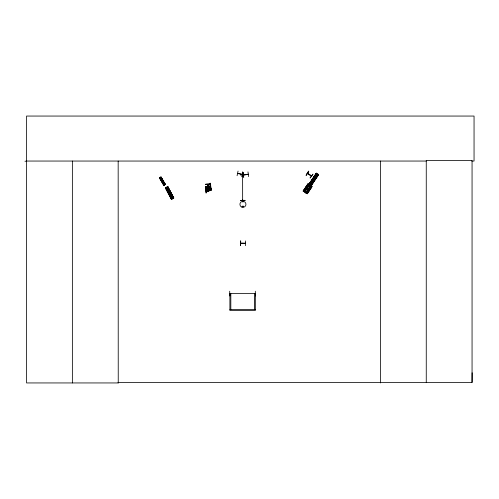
<?xml version="1.0" encoding="UTF-8"?>
<svg xmlns="http://www.w3.org/2000/svg" width="499" height="499" viewBox="0 0 499 499"><rect width="100%" height="100%" fill="white"/><g stroke="black" fill="none" stroke-linecap="round" stroke-linejoin="round"><path stroke-width="0.75" d="M471.717 161.046L474.05 161.046L474.05 116.055L26.559 116.055L26.559 382.945L118.238 382.945L118.176 382.421L472.06 382.421L472.129 372.772M210.272 187.312L206.131 187.212C203.611 187.505 210.983 185.191 210.347 187.038M206.093 190.799L209.736 190.755L210.285 190.456L210.285 188.603L209.748 187.923L206.075 187.967L205.594 188.709L205.594 190.556L205.619 186.838M206.081 187.505L206.081 186.62M206.05 190.456L205.619 190.312L206.05 190.456L206.162 186.732L210.328 187.006M210.322 187.505L210.341 186.807L205.644 186.62L210.366 186.62L210.285 190.456L209.854 190.456L209.948 186.807L209.842 187.505M307.446 173.365L311.376 176.072L311.164 175.611M242.657 175.355L242.651 174.825M242.845 174.924L242.82 175.355L242.82 174.825M242.489 206.43C243.287 208.089 243.531 205.289 242.564 206.337M242.608 206.549C243.462 205.476 243.082 207.715 242.657 206.474M243.194 201.846L242.67 201.846L243.163 201.783M242.626 174.924L242.651 200.355M242.838 175.286L242.82 174.875M237.081 175.735L238.06 171.07M237.624 173.502L242.246 174.45M208.57 187.175L208.57 186.645L208.95 187.075M310.521 184.58L310.203 184.405L310.521 184.58L310.559 184.006M243.581 174.912L248.296 174.182M207.06 186.67L207.11 187.05M207.54 187L207.023 187.05L207.11 186.57M172.666 198.421L172.167 198.084M230.825 309.573L230.825 293.674L229.896 293.674L229.896 310.503L255.332 310.503L255.326 293.668L254.403 293.674L254.403 309.573M209.898 186.857L209.929 186.576M240.724 243.213L241.298 243.431M248.321 174.344L243.662 175.105M210.372 187.356L206.031 187.312M303.199 191.073L307.995 183.913M303.286 191.129L308.089 183.981M303.367 191.186L308.182 184.037M303.467 191.254L308.263 184.094M303.567 191.317L308.357 184.156M303.679 191.379L304.078 191.653M304.078 191.391L304.116 191.048M311.276 185.297L318.437 174.55L316.297 173.134L309.137 183.888L311.432 185.403L318.593 174.656L317.9 174.195M309.18 183.913L316.347 173.172M304.184 191.722L308.956 184.549L304.271 191.778M309.305 184L316.453 173.24M309.392 184.056L316.559 173.315M304.296 191.791L309.131 184.667M309.442 184.087L316.597 173.34M304.434 191.89L309.224 184.724M309.523 184.143L316.684 173.396M304.54 191.959L309.305 184.78L304.608 192.003L303.111 191.011L307.895 183.85L309.424 184.861M316.815 173.484L309.667 184.243L316.859 173.509M304.646 192.028L309.417 184.855M309.817 184.343L316.946 173.571M309.979 184.437L310.584 184.842M310.734 184.936L317.526 174.856M310.865 185.029L318.05 174.294M305.787 192.801L310.534 185.609L312.068 186.626L307.284 193.787L305.756 192.776M310.908 185.054L318.075 174.307M305.868 192.851L310.64 185.678M311.045 185.148L317.738 174.999M305.962 192.913L310.709 185.728M311.127 185.204L317.863 175.08M306.043 192.97L310.79 185.778M311.164 185.229L318.331 174.482M306.105 193.007L310.908 185.859L306.218 193.088M311.382 185.372L318.549 174.625M306.324 193.144L306.723 193.412M306.823 193.481L311.638 186.333M306.941 193.556L311.707 186.383M307.028 193.618L311.781 186.433M307.116 193.674L311.869 186.489M307.197 193.731L311.962 186.551M308.625 171.182L306.161 175.268L308.607 171.169M306.105 175.23L308.8 171.3M307.883 173.721L307.54 173.228M310.122 177.943L312.998 174.132L310.116 177.937M206.112 188.123L205.644 188.709L205.644 190.549M242.726 201.727L242.832 201.746M229.79 293.506L255.326 293.506M229.839 293.506L230.257 293.487M254.796 293.506L255.313 293.693M245.396 243.431C231.099 243.5 255.17 243.78 240.824 243.188M245.496 243.213L244.94 243.493M237.611 173.328L242.19 174.245M205.607 186.857L206.449 187L206.474 188.086L205.744 188.104L205.725 186.732M164.333 184.518L164.52 184.836M163.759 185.403L165.344 184.48L161.04 177.02L159.449 177.943L163.791 185.385M159.992 178.642L161.37 177.844M160.285 179.147L161.664 178.349M160.722 179.902L162.1 179.104M161.108 180.576L162.487 179.777M161.545 181.33L162.923 180.538M163.423 184.58L164.801 183.782M163.316 184.923L165.188 183.925M164.757 184.817L164.339 185.06M242.82 200.355L242.813 199.874L242.601 200.261M167.807 186.551L165.375 187.842L171.388 199.276L173.814 197.991L167.807 186.551L173.764 198.016M166.148 188.921L168.257 187.811M166.554 189.695L168.668 188.585M167.165 190.855L169.273 189.745M167.701 191.884L169.816 190.78M168.313 193.044L170.421 191.94M170.926 198.022L173.041 196.918M170.745 198.533L173.565 197.055M170.795 198.621L173.608 197.149M172.093 198.091L172.423 197.916M205.887 192.52C204.858 193.182 207.821 192.876 206.343 192.483M243.225 172.635L243.718 177.388L243.194 172.642M247.972 171.899L248.67 176.621M255.226 293.718L254.846 293.506M210.029 183.239L210.615 183.601L210.029 183.239L210.085 184.056M210.335 188.273L210.416 188.978L210.958 188.946L210.946 188.235L211.114 190.412L210.435 190.194L210.297 187.855M210.422 189.464L210.965 189.445L211.114 190.412M210.435 190.194L210.977 190.163M206.474 188.086L205.744 188.104M210.235 188.653L209.711 187.942L206.137 188.017M207.21 191.404L208.676 191.391M208.725 191.41L207.16 191.479L207.16 190.786M245.121 200.342L240.35 200.436M240.35 200.617L245.121 200.586M255.313 291.204L255.376 295.969M230.27 293.668L229.808 293.693M229.808 295.969L229.708 291.204M24.95 161.233L26.559 161.227M26.559 161.046L426.258 161.046M205.619 184.25L210.391 184.25M205.657 186.857L210.328 186.857M208.9 187.125L208.52 187.075M245.496 240.911L245.558 245.683M240.774 243.213L245.396 243.163M245.496 243.381L240.724 243.381M229.896 309.573L255.332 309.573M242.932 206.118L243.306 206.337M206.081 187.356L205.6 187.505M205.594 190.512L206.118 190.774M307.652 173.24L311.426 175.816M315.724 174.332L317.707 175.654M315.237 175.055L317.221 176.384M314.507 176.147L316.497 177.469M313.865 177.114L315.848 178.436M313.135 178.205L315.118 179.528M310.016 182.883L312 184.206M309.48 182.971L312.125 184.736M309.424 183.058L312.075 184.817M310.515 183.938L310.827 184.15M307.509 184.642L308.831 185.522M310.153 186.408L311.476 187.287M307.184 185.129L308.507 186.008M309.829 186.888L311.151 187.774M306.698 185.853L308.02 186.738M309.343 187.618L310.665 188.503M306.267 186.501L307.59 187.381M308.912 188.26L310.235 189.146M305.781 187.225L307.103 188.111M308.426 188.99L309.748 189.876M303.704 190.35L305.026 191.229M306.349 192.109L307.671 192.994M303.342 190.406L305.107 191.585M305.956 192.227L307.715 193.4M307.515 173.44L311.401 176.028M161.034 177.02L165.312 184.499M160.94 177.07L165.238 184.543M160.828 177.139L165.132 184.605M160.765 177.176L165.044 184.655M160.584 177.276L164.957 184.705M160.553 177.295L164.87 184.755M159.936 177.663L164.233 185.129M159.823 177.725L164.146 185.179M159.749 177.769L164.034 185.248M159.63 177.837L163.965 185.285M159.543 177.887L163.878 185.335M167.645 186.638L173.646 198.078M167.533 186.701L173.533 198.134M167.489 186.72L173.484 198.159M167.402 186.769L173.396 198.209M167.252 186.844L173.259 198.284L167.215 186.869M167.121 186.913L173.084 198.371M172.916 198.459L172.274 198.802M166.067 187.481L172.124 198.889M165.974 187.53L171.974 198.97M165.93 187.555L171.955 198.976M166.192 188.273L171.444 198.384M171.7 199.101L165.699 187.674L171.307 198.459M165.537 187.755L171.562 199.182M165.425 187.817L171.431 199.251M210.958 188.946L210.84 187.824M210.965 189.445L210.877 188.242M210.803 187.374L210.828 188.135M210.26 187.406L210.285 188.167M210.572 190.443L210.403 188.26L210.416 188.978M210.784 187.612L210.734 186.414M210.229 186.932L210.241 187.643M210.74 187.063L210.672 185.915M210.204 187.094L210.054 184.25M210.129 185.946L210.166 186.52M210.64 185.335L210.703 185.921M210.615 184.767L210.678 185.422M210.135 185.453L210.035 183.732M210.659 184.942L210.578 183.701M210.64 184.468L210.572 183.239M210.285 190.456L209.854 190.456M208.725 191.46L208.669 190.699L209.455 190.456L209.449 189.171L208.669 188.628L207.21 188.641L206.43 189.208L206.43 190.493L207.21 190.718L207.216 191.454M472.06 382.421L472.06 160.528L426.258 160.528L426.258 382.421M380.45 161.046L380.45 382.945M208.513 184.312L208.538 188.404M208.301 184.312L208.339 188.404M208.27 184.312L208.283 188.404M207.727 184.312L207.74 188.404M207.497 184.312L207.478 188.404M118.169 161.046L118.238 382.945M72.367 161.046L72.367 382.945M161.676 180.463C162.106 181.817 162.724 179.515 161.676 180.463M168.556 191.753C169.124 193.805 170.184 190.393 168.556 191.753M306.349 187.187C306.698 188.566 307.459 186.308 306.349 187.187M308.993 188.953C309.33 190.331 310.122 188.073 308.993 188.953M313.99 178.155C314.507 180.214 315.649 176.827 313.99 178.155M242.745 172.03L242.046 176.758L242.745 172.03M205.6 191.691L206.779 191.716L205.6 191.691M209.268 190.499C208.426 189.227 205.388 191.56 207.615 189.757L206.592 188.946L207.946 189.601L209.293 188.915L208.258 189.745L209.268 190.499M208.669 189.177L207.21 189.196L207.21 190.487L208.669 190.468L208.669 189.177M208.414 191.048L207.472 191.285L208.414 191.048M245.115 174.544L240.35 174.837L245.115 174.544M210.391 184.05L205.619 184.312L210.391 184.05M240.724 240.911L240.456 245.683L240.655 240.911M241.422 206.935A3.019 3.019 0 0 0 245.951 204.322A3.019 3.019 0 0 0 241.422 201.708A3.019 3.019 0 0 0 241.422 206.935"/></g></svg>
